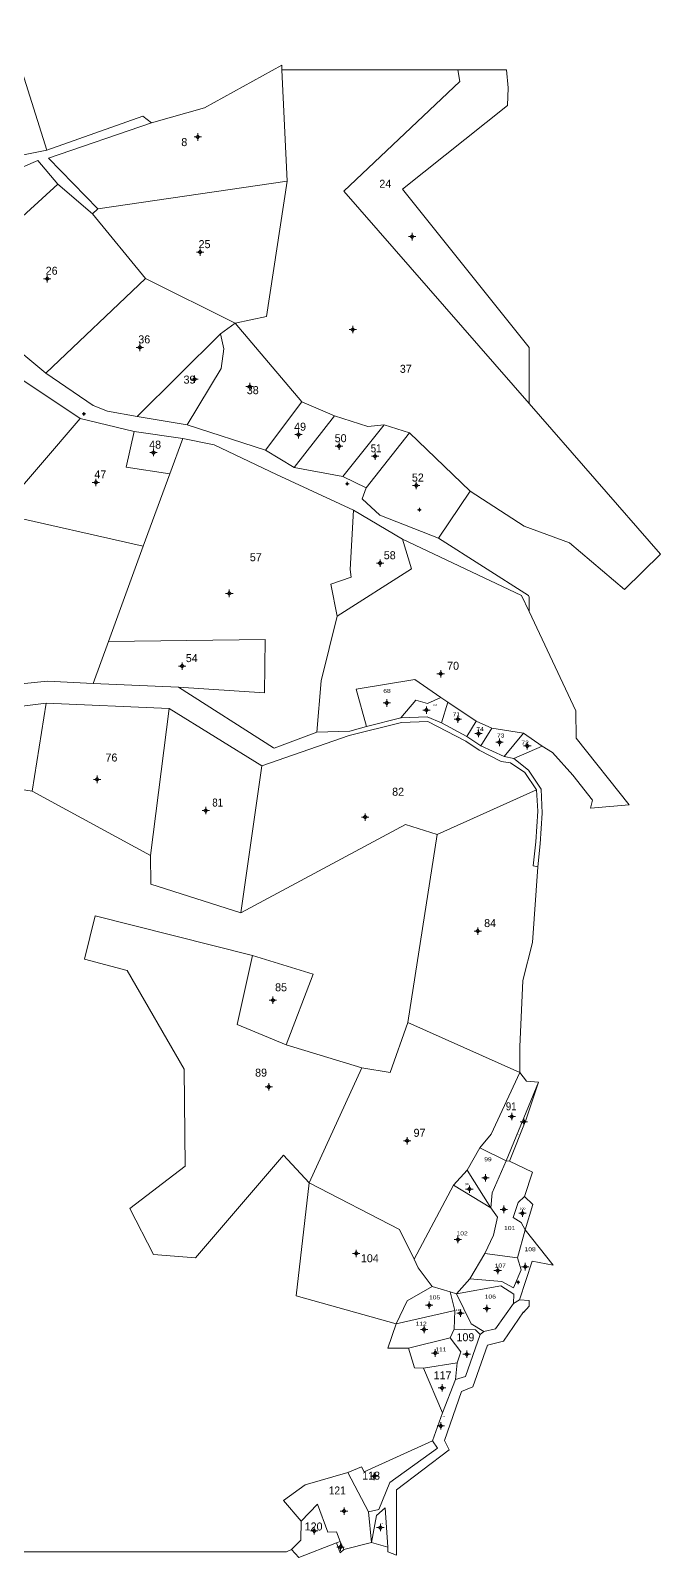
# Model space of a CAD drawing. Header units: metres. Extents: x 365488 to 366044, y 1838976 to 1839518.
# Drawn here: x 365832 to 366044, y 1838998 to 1839513 of the extents above; entities that cross this region are included whole.
import ezdxf

# ---------------------------------------------------------------- set-up
doc = ezdxf.new("R2010")
doc.units = ezdxf.units.M
doc.header["$LTSCALE"] = 1.1
for name, color, linetype, lineweight in [('10', 7, 'Continuous', 13), ('11', 7, 'Continuous', 13), ('16', 7, 'Continuous', 13)]:
    doc.layers.add(name, color=color, linetype=linetype, lineweight=lineweight)
doc.layers.add('15', color=7, linetype='Continuous')

msp = doc.modelspace()

# ---------------------------------------------------------------- hatches: boundary and pattern name
at = {"layer": '11'}
for points in [[(365888.36, 1839477.3, 1), (365888.06, 1839477.3, 1)], [(365960.67, 1839443.68, 1), (365960.37, 1839443.68, 1)], [(365889.16, 1839438.45, 1), (365888.86, 1839438.45, 1)], [(365837.6, 1839429.49, 1), (365837.3, 1839429.49, 1)], [(365940.64, 1839412.33, 1), (365940.34, 1839412.33, 1)], [(365868.83, 1839406.33, 1), (365868.53, 1839406.33, 1)], [(365887.28, 1839395.56, 1), (365886.98, 1839395.56, 1)], [(365905.87, 1839393.09, 1), (365905.57, 1839393.09, 1)], [(365922.35, 1839376.88, 1), (365922.05, 1839376.88, 1)], [(365873.43, 1839370.83, 1), (365873.13, 1839370.83, 1)], [(365936.01, 1839373, 1), (365935.71, 1839373, 1)], [(365948.17, 1839369.59, 1), (365947.87, 1839369.59, 1)], [(365854.01, 1839360.78, 1), (365853.71, 1839360.78, 1)], [(365962.05, 1839359.72, 1), (365961.75, 1839359.72, 1)], [(365949.88, 1839333.52, 1), (365949.58, 1839333.52, 1)], [(365899.01, 1839323.35, 1), (365898.71, 1839323.35, 1)], [(365883.09, 1839298.82, 1), (365882.79, 1839298.82, 1)], [(365970.31, 1839296.22, 1), (365970.01, 1839296.22, 1)], [(365952.1, 1839286.36, 1), (365951.8, 1839286.36, 1)], [(365965.5, 1839283.96, 1), (365965.2, 1839283.96, 1)], [(365976.1, 1839280.88, 1), (365975.8, 1839280.88, 1)], [(365983.06, 1839276.03, 1), (365982.76, 1839276.03, 1)], [(365990.15, 1839273.1, 1), (365989.85, 1839273.1, 1)], [(365999.52, 1839271.89, 1), (365999.22, 1839271.89, 1)], [(365854.39, 1839260.6, 1), (365854.09, 1839260.6, 1)], [(365891.08, 1839250.08, 1), (365890.78, 1839250.08, 1)], [(365944.83, 1839247.86, 1), (365944.53, 1839247.86, 1)], [(365982.8, 1839209.42, 1), (365982.5, 1839209.42, 1)], [(365913.7, 1839186.08, 1), (365913.4, 1839186.08, 1)], [(365912.31, 1839156.88, 1), (365912.01, 1839156.88, 1)], [(365994.3, 1839146.85, 1), (365994, 1839146.85, 1)], [(365998.32, 1839145.12, 1), (365998.02, 1839145.12, 1)], [(365958.99, 1839138.68, 1), (365958.69, 1839138.68, 1)], [(365985.38, 1839126.14, 1), (365985.08, 1839126.14, 1)], [(365979.97, 1839122.37, 1), (365979.67, 1839122.37, 1)], [(365991.62, 1839115.54, 1), (365991.32, 1839115.54, 1)], [(365997.86, 1839114.23, 1), (365997.56, 1839114.23, 1)], [(365976.1, 1839105.34, 1), (365975.8, 1839105.34, 1)], [(365941.81, 1839100.67, 1), (365941.51, 1839100.67, 1)], [(365989.53, 1839094.88, 1), (365989.23, 1839094.88, 1)], [(365998.82, 1839096.2, 1), (365998.52, 1839096.2, 1)], [(365966.46, 1839083.2, 1), (365966.16, 1839083.2, 1)], [(365985.86, 1839082.08, 1), (365985.56, 1839082.08, 1)], [(365976.95, 1839080.5, 1), (365976.65, 1839080.5, 1)], [(365964.71, 1839075.02, 1), (365964.41, 1839075.02, 1)], [(365968.46, 1839067.08, 1), (365968.16, 1839067.08, 1)], [(365979.08, 1839066.67, 1), (365978.78, 1839066.67, 1)], [(365970.75, 1839055.33, 1), (365970.45, 1839055.33, 1)], [(365970.34, 1839042.48, 1), (365970.04, 1839042.48, 1)], [(365947.91, 1839025.49, 1), (365947.61, 1839025.49, 1)], [(365937.7, 1839013.77, 1), (365937.4, 1839013.77, 1)], [(365927.66, 1839007.08, 1), (365927.36, 1839007.08, 1)], [(365949.95, 1839008.2, 1), (365949.65, 1839008.2, 1)], [(365936.5, 1839001.6, 1), (365936.2, 1839001.6, 1)]]:
    msp.add_hatch(color=256, dxfattribs=at).paths.add_polyline_path(points)
at = {"layer": '16'}
for points in [[(365849.91, 1839383.89, 1), (365849.76, 1839383.89, 1)], [(365938.72, 1839360.32, 1), (365938.57, 1839360.32, 1)], [(365963.03, 1839351.53, 1), (365962.88, 1839351.53, 1)], [(365996.35, 1839090.95, 1), (365996.2, 1839090.95, 1)]]:
    msp.add_hatch(color=256, dxfattribs=at).paths.add_polyline_path(points)

# ---------------------------------------------------------------- linework, layer by layer
at = {"layer": '10'}
for p, q in [((365841.06, 1839461.39), (365852.68, 1839451.36)), ((365937.51, 1839459.06), (366000, 1839387.36)), ((365854.46, 1839453.01), (365852.68, 1839451.36)), ((365852.68, 1839451.36), (365870.56, 1839429.61)), ((365895.89, 1839410.94), (365900.87, 1839414.54)), ((365900.87, 1839414.54), (365923.37, 1839388)), ((365867.8, 1839383.05), (365895.89, 1839410.94)), ((365848.56, 1839382.35), (365828.51, 1839395.75)), ((365923.37, 1839388), (365934.34, 1839383.24)), ((366000, 1839387.36), (366044.29, 1839336.54)), ((365884.69, 1839380.17), (365867.8, 1839383.05)), ((365883.16, 1839375.57), (365866.77, 1839378)), ((365911.05, 1839371.64), (365884.69, 1839380.17)), ((365937.1, 1839362.75), (365951.12, 1839380.2)), ((365940.7, 1839351.41), (365914.81, 1839363.43)), ((365937.1, 1839362.75), (365945.06, 1839358.98)), ((365997.41, 1839322.66), (365957.28, 1839341.6)), ((365935.26, 1839315.62), (365933.08, 1839326.44)), ((365837.47, 1839293.7), (365816.56, 1839291.65)), ((365972.61, 1839286.67), (365970.17, 1839288.24)), ((365818.28, 1839283.95), (365837.08, 1839286.25)), ((365832.31, 1839256.63), (365837.08, 1839286.25)), ((365878.56, 1839284.55), (365837.08, 1839286.25)), ((365872.28, 1839234.95), (365878.56, 1839284.55)), ((365909.82, 1839265.11), (365878.56, 1839284.55)), ((365982.12, 1839280.2), (365972.61, 1839286.67)), ((365987.43, 1839277.87), (365982.12, 1839280.2)), ((365983.68, 1839271.86), (365987.43, 1839277.87)), ((365998.12, 1839276.18), (365987.43, 1839277.87)), ((365991.55, 1839268.32), (365998.12, 1839276.18)), ((365998.12, 1839276.18), (366004.4, 1839271.75)), ((365983.68, 1839271.86), (365991.55, 1839268.32)), ((365991.55, 1839268.32), (365994.84, 1839267.6)), ((365994.84, 1839267.6), (366004.4, 1839271.75)), ((365902.73, 1839215.62), (365909.82, 1839265.11)), ((365832.31, 1839256.63), (365817.23, 1839258.97)), ((365872.28, 1839234.95), (365832.31, 1839256.63)), ((365968.95, 1839241.97), (366002.5, 1839257.09)), ((365959.12, 1839178.58), (365968.95, 1839241.97)), ((365959.12, 1839178.58), (365996.83, 1839161.75)), ((365943.56, 1839163.3), (365918.07, 1839171.03)), ((365943.56, 1839163.3), (365925.81, 1839124.44)), ((365992.29, 1839131.95), (366003.11, 1839158.4)), ((365992.29, 1839131.95), (365983.41, 1839136.26)), ((365974.43, 1839123.65), (365979.11, 1839128.73)), ((365979.11, 1839128.73), (365987.06, 1839116.01)), ((365993.42, 1839131.85), (365992.29, 1839131.95)), ((365961.24, 1839098.77), (365974.43, 1839123.65)), ((365974.43, 1839123.65), (365987.06, 1839116.01)), ((365996.01, 1839099.14), (365998.63, 1839108.59)), ((365996.01, 1839099.14), (365985, 1839100.69)), ((365973.3, 1839087.7), (365967.31, 1839089.5)), ((365973.3, 1839087.7), (365975.44, 1839087.02)), ((365974.92, 1839081.38), (365973.3, 1839087.7)), ((365955.1, 1839076.91), (365974.92, 1839081.38)), ((365959.27, 1839068.66), (365973.34, 1839072.23)), ((365983.5, 1839073.29), (365984.71, 1839074.38)), ((365964.4, 1839061.94), (365975.73, 1839063.73)), ((365975.73, 1839063.73), (365975.14, 1839058.17)), ((365970.72, 1839046.93), (365967.38, 1839037.5)), ((365945.82, 1839013.48), (365938.88, 1839026.77)), ((365935.06, 1839003.05), (365936.29, 1839003.53)), ((365936.29, 1839003.53), (365937.5, 1839000.77))]:
    msp.add_line(p, q, dxfattribs=at)
for points in [[(365793.95, 1839488.41), (365824.55, 1839513.21), (365837.28, 1839472.88), (365827.73, 1839470.99), (365804.67, 1839459.83)], [(365854.46, 1839453.01), (365837.88, 1839470.19), (365872.59, 1839482.02), (365890.53, 1839487.18), (365916.53, 1839501.58), (365916.61, 1839500)], [(365916.61, 1839500), (365918.41, 1839462.36), (365854.46, 1839453.01)], [(365916.61, 1839500), (365975.96, 1839500), (365992.37, 1839500)], [(365937.51, 1839459.06), (365976.56, 1839496.05), (365975.96, 1839500)], [(366000, 1839387.36), (366000, 1839406.24), (365957.32, 1839459.74), (365992.69, 1839487.95), (365992.87, 1839493.92), (365992.37, 1839500)], [(365837.28, 1839472.88), (365869.71, 1839484.36), (365872.59, 1839482.02)], [(365841.06, 1839461.39), (365834.25, 1839469.39), (365807.87, 1839458.02), (365814.96, 1839445.43)], [(365870.56, 1839429.61), (365836.93, 1839397.59), (365801.53, 1839427.11), (365818.38, 1839440.81), (365841.06, 1839461.39)], [(365918.41, 1839462.36), (365911.4, 1839416.73), (365900.87, 1839414.54), (365870.56, 1839429.61)], [(365895.89, 1839410.94), (365897, 1839405.84), (365896.06, 1839399.25), (365884.69, 1839380.17)], [(365836.93, 1839397.59), (365852.88, 1839386.76), (365857.78, 1839384.79), (365867.8, 1839383.05)], [(365920.77, 1839365.75), (365911.05, 1839371.64), (365923.37, 1839388)], [(365866.77, 1839378), (365848.56, 1839382.35), (365820.99, 1839350.31)], [(365937.1, 1839362.75), (365920.77, 1839365.75), (365934.34, 1839383.24)], [(365934.34, 1839383.24), (365945.59, 1839379.68), (365951.12, 1839380.2)], [(365883.16, 1839375.57), (365878.76, 1839363.66), (365864.05, 1839365.94), (365866.77, 1839378)], [(365945.06, 1839358.98), (365943.69, 1839355.22), (365949.61, 1839349.71), (365969.4, 1839341.97), (365980.13, 1839357.83), (365959.68, 1839377.46)], [(365951.12, 1839380.2), (365959.68, 1839377.46), (365945.06, 1839358.98)], [(365914.81, 1839363.43), (365893.75, 1839373.43), (365883.16, 1839375.57)], [(365807.43, 1839367.84), (365820.99, 1839350.31), (365869.82, 1839339.22)], [(365852.91, 1839292.98), (365858.06, 1839307.07), (365869.82, 1839339.22), (365878.76, 1839363.66)], [(366044.29, 1839336.54), (366032.13, 1839324.66), (366013.58, 1839340.44), (365998.34, 1839346.05), (365980.13, 1839357.83)], [(365933.08, 1839326.44), (365939.96, 1839328.85), (365939.62, 1839331.41), (365940.7, 1839351.41)], [(365940.7, 1839351.41), (365957.28, 1839341.6), (365960.3, 1839331.65), (365935.26, 1839315.62)], [(365969.4, 1839341.97), (365999.75, 1839322.63), (366000, 1839322.11), (366000, 1839317.17)], [(365997.41, 1839322.66), (366000, 1839317.17), (366015.78, 1839283.71)], [(365928.34, 1839276.52), (365929.83, 1839293.79), (365935.26, 1839315.62)], [(365881.71, 1839291.65), (365910.69, 1839289.82), (365910.99, 1839307.81), (365858.06, 1839307.07)], [(365837.47, 1839293.7), (365852.91, 1839292.98), (365881.71, 1839291.65)], [(365881.71, 1839291.65), (365913.71, 1839271.26), (365913.93, 1839271.12)], [(365978.96, 1839275.1), (365970.42, 1839279.69), (365972.61, 1839286.67)], [(366004.4, 1839271.75), (366007.91, 1839269.67), (366014.76, 1839262.05), (366021.31, 1839253.55), (366020.64, 1839250.85), (366033.72, 1839252.02), (366015.88, 1839274.49), (366015.78, 1839283.71)], [(365909.82, 1839265.11), (365939.31, 1839275.45), (365956.91, 1839279.76), (365965.87, 1839280.1), (365978.59, 1839273.47), (365983.13, 1839270.48), (365990.61, 1839266.66), (365993.75, 1839266.12), (365998.51, 1839262.96), (366002.5, 1839257.09)], [(365945.1, 1839278.48), (365939.53, 1839276.89), (365928.34, 1839276.52), (365913.93, 1839271.12)], [(365970.42, 1839279.69), (365965.65, 1839281.64), (365956.75, 1839281.36)], [(365983.68, 1839271.86), (365978.96, 1839275.1), (365982.12, 1839280.2)], [(365994.84, 1839267.6), (365999.83, 1839263.66), (366004.02, 1839257.34), (366004.36, 1839249.18), (366003.67, 1839238.86), (366002.97, 1839231.14)], [(366002.5, 1839257.09), (366002.94, 1839249.9), (366002.28, 1839239.47), (366001.39, 1839231.39), (366002.97, 1839231.14)], [(365968.95, 1839241.97), (365958.28, 1839245.34), (365902.73, 1839215.62)], [(365902.73, 1839215.62), (365872.42, 1839225.19), (365872.28, 1839234.95)], [(366002.97, 1839231.14), (366001.11, 1839205.55), (365997.85, 1839192.76), (365996.87, 1839170.36), (365996.83, 1839161.75)], [(365906.73, 1839201.13), (365853.59, 1839214.54), (365849.97, 1839199.98), (365864.45, 1839196.08), (365883.61, 1839162.81), (365884, 1839130.06), (365865.27, 1839115.82), (365873.29, 1839100.3), (365887.46, 1839099.23), (365917.14, 1839133.79), (365925.81, 1839124.44)], [(365906.73, 1839201.13), (365901.49, 1839177.93), (365918.07, 1839171.03)], [(365906.73, 1839201.13), (365927.12, 1839194.9), (365918.07, 1839171.03)], [(365959.12, 1839178.58), (365953.14, 1839161.68), (365943.56, 1839163.3)], [(365996.83, 1839161.75), (365987.18, 1839140.93), (365983.41, 1839136.26), (365979.11, 1839128.73)], [(365996.83, 1839161.75), (365999.14, 1839158.79), (366003.11, 1839158.4)], [(366003.11, 1839158.4), (365998.85, 1839145.59), (365993.42, 1839131.85)], [(365987.06, 1839116.01), (365987.53, 1839121.11), (365992.29, 1839131.95)], [(365993.42, 1839131.85), (366001.12, 1839128.13), (365998.4, 1839119.87), (366001.2, 1839117.19), (365998.63, 1839108.59)], [(365925.81, 1839124.44), (365921.36, 1839086.4), (365955.1, 1839076.91)], [(365925.81, 1839124.44), (365956.28, 1839108.69), (365961.24, 1839098.77)], [(365998.4, 1839119.87), (365996.32, 1839117.85), (365994.63, 1839112.79), (365997.29, 1839111.12), (365998.63, 1839108.59)], [(365987.06, 1839116.01), (365989.3, 1839112.86), (365987.92, 1839106.89), (365985, 1839100.69)], [(365994.73, 1839083.81), (365996.79, 1839084.97), (366001, 1839098.02), (366008.13, 1839096.76), (365998.63, 1839108.59)], [(365961.24, 1839098.77), (365962.53, 1839095.83), (365967.31, 1839089.5), (365958.89, 1839084.71), (365955.1, 1839076.91)], [(365985, 1839100.69), (365980.02, 1839092.15), (365975.44, 1839087.02)], [(365980.02, 1839092.15), (365990.78, 1839091.26), (365994.76, 1839089.08), (365997.25, 1839095.14), (365996.01, 1839099.14)], [(365975.44, 1839087.02), (365990.39, 1839089.78), (365994.84, 1839086.89), (365994.73, 1839083.81)], [(365975.44, 1839087.02), (365980.47, 1839076.97), (365984.71, 1839074.38)], [(365984.71, 1839074.38), (365988.65, 1839075.19), (365994.73, 1839083.81)], [(365996.79, 1839084.97), (366000, 1839084.81), (366000, 1839082.85)], [(365974.92, 1839081.38), (365974.74, 1839075.17), (365973.34, 1839072.23)], [(365955.1, 1839076.91), (365952.3, 1839068.67), (365959.27, 1839068.66)], [(365973.34, 1839072.23), (365976.98, 1839067.46), (365975.73, 1839063.73)], [(365974.74, 1839075.17), (365981.86, 1839074.86), (365983.5, 1839073.29)], [(365983.5, 1839073.29), (365978.49, 1839059.19), (365975.14, 1839058.17)], [(365959.27, 1839068.66), (365961.36, 1839062.08), (365964.4, 1839061.94)], [(365975.14, 1839058.17), (365970.72, 1839046.93), (365964.4, 1839061.94)], [(365677.23, 1839043.86), (365710.02, 1839000), (365918.2, 1839000), (365919.79, 1839000.77)], [(365938.88, 1839026.77), (365943.39, 1839028.73), (365944.38, 1839026.96), (365967.38, 1839037.5), (365969.04, 1839035), (365953.05, 1839023.36), (365949.34, 1839014.24), (365945.82, 1839013.48)], [(365936.29, 1839003.53), (365934.98, 1839006.77), (365932.12, 1839006.67), (365928.57, 1839016.05), (365923.13, 1839010.3), (365917.17, 1839017.29), (365924.45, 1839022.59), (365938.88, 1839026.77)], [(365923.13, 1839010.3), (365923, 1839003.96), (365919.79, 1839000.77), (365922.34, 1838998.11), (365935.06, 1839003.05)], [(365945.82, 1839013.48), (365946.78, 1839003.18), (365937.5, 1839000.77)], [(365937.5, 1839000.77), (365936.22, 1838999.68), (365935.06, 1839003.05)], [(365952.31, 1839001.55), (365952.28, 1839000), (365955.24, 1838998.84)]]:
    msp.add_lwpolyline(points, dxfattribs=at)
for points in [[(365970.17, 1839288.24), (365965.67, 1839286.24), (365961.78, 1839287.33), (365956.75, 1839281.36), (365945.1, 1839278.48), (365941.67, 1839291.02), (365961.43, 1839294.24)], [(365946.78, 1839003.18), (365952.31, 1839001.55), (365951.47, 1839014.84), (365948.47, 1839012.26)]]:
    msp.add_lwpolyline(points, close=True, dxfattribs=at)
at = {"layer": '11'}
for p, q in [((365887.59, 1839477.3), (365886.96, 1839477.3)), ((365888.21, 1839478.55), (365888.21, 1839477.93)), ((365888.21, 1839476.67), (365888.21, 1839476.05)), ((365889.46, 1839477.3), (365888.83, 1839477.3)), ((365959.89, 1839443.68), (365959.27, 1839443.68)), ((365960.52, 1839444.93), (365960.52, 1839444.31)), ((365960.52, 1839443.05), (365960.52, 1839442.43)), ((365961.77, 1839443.68), (365961.15, 1839443.68)), ((365888.39, 1839438.45), (365887.76, 1839438.45)), ((365889.01, 1839439.7), (365889.01, 1839439.07)), ((365889.01, 1839437.83), (365889.01, 1839437.2)), ((365890.26, 1839438.45), (365889.63, 1839438.45)), ((365836.83, 1839429.49), (365836.2, 1839429.49)), ((365837.45, 1839430.74), (365837.45, 1839430.11)), ((365837.45, 1839428.87), (365837.45, 1839428.24)), ((365838.7, 1839429.49), (365838.07, 1839429.49)), ((365939.87, 1839412.33), (365939.24, 1839412.33)), ((365940.49, 1839413.58), (365940.49, 1839412.95)), ((365941.74, 1839412.33), (365941.11, 1839412.33)), ((365868.68, 1839407.58), (365868.68, 1839406.95)), ((365940.49, 1839411.71), (365940.49, 1839411.08)), ((365868.05, 1839406.33), (365867.43, 1839406.33)), ((365868.68, 1839405.71), (365868.68, 1839405.08)), ((365869.93, 1839406.33), (365869.31, 1839406.33)), ((365887.13, 1839396.81), (365887.13, 1839396.19)), ((365886.51, 1839395.56), (365885.88, 1839395.56)), ((365887.13, 1839394.93), (365887.13, 1839394.31)), ((365888.38, 1839395.56), (365887.75, 1839395.56)), ((365905.09, 1839393.09), (365904.47, 1839393.09)), ((365905.72, 1839394.34), (365905.72, 1839393.71)), ((365905.72, 1839392.47), (365905.72, 1839391.84)), ((365906.97, 1839393.09), (365906.35, 1839393.09)), ((365921.57, 1839376.88), (365920.95, 1839376.88)), ((365922.2, 1839378.13), (365922.2, 1839377.51)), ((365922.2, 1839376.25), (365922.2, 1839375.63)), ((365923.45, 1839376.88), (365922.83, 1839376.88)), ((365872.65, 1839370.83), (365872.03, 1839370.83)), ((365873.28, 1839372.08), (365873.28, 1839371.45)), ((365874.53, 1839370.83), (365873.91, 1839370.83)), ((365935.23, 1839373), (365934.61, 1839373)), ((365935.86, 1839374.25), (365935.86, 1839373.63)), ((365935.86, 1839372.37), (365935.86, 1839371.75)), ((365937.11, 1839373), (365936.49, 1839373)), ((365948.02, 1839370.84), (365948.02, 1839370.21)), ((365873.28, 1839370.21), (365873.28, 1839369.58)), ((365947.39, 1839369.59), (365946.77, 1839369.59)), ((365948.02, 1839368.97), (365948.02, 1839368.34)), ((365949.27, 1839369.59), (365948.65, 1839369.59)), ((365853.23, 1839360.78), (365852.61, 1839360.78)), ((365853.86, 1839362.03), (365853.86, 1839361.41)), ((365855.11, 1839360.78), (365854.49, 1839360.78)), ((365961.9, 1839360.97), (365961.9, 1839360.35)), ((365853.86, 1839360.15), (365853.86, 1839359.53)), ((365961.27, 1839359.72), (365960.65, 1839359.72)), ((365961.9, 1839359.09), (365961.9, 1839358.47)), ((365963.15, 1839359.72), (365962.53, 1839359.72)), ((365949.73, 1839334.77), (365949.73, 1839334.15)), ((365949.11, 1839333.52), (365948.48, 1839333.52)), ((365949.73, 1839332.89), (365949.73, 1839332.27)), ((365950.98, 1839333.52), (365950.35, 1839333.52)), ((365898.86, 1839324.6), (365898.86, 1839323.97)), ((365898.23, 1839323.35), (365897.61, 1839323.35)), ((365898.86, 1839322.73), (365898.86, 1839322.1)), ((365900.11, 1839323.35), (365899.49, 1839323.35)), ((365882.31, 1839298.82), (365881.69, 1839298.82)), ((365882.94, 1839300.07), (365882.94, 1839299.45)), ((365884.19, 1839298.82), (365883.57, 1839298.82)), ((365882.94, 1839298.19), (365882.94, 1839297.57)), ((365969.53, 1839296.22), (365968.91, 1839296.22)), ((365970.16, 1839297.47), (365970.16, 1839296.85)), ((365970.16, 1839295.59), (365970.16, 1839294.97)), ((365971.41, 1839296.22), (365970.79, 1839296.22)), ((365951.33, 1839286.36), (365950.7, 1839286.36)), ((365951.95, 1839287.61), (365951.95, 1839286.99)), ((365951.95, 1839285.73), (365951.95, 1839285.11)), ((365953.2, 1839286.36), (365952.57, 1839286.36)), ((365964.73, 1839283.96), (365964.1, 1839283.96)), ((365965.35, 1839285.21), (365965.35, 1839284.59)), ((365965.35, 1839283.33), (365965.35, 1839282.71)), ((365966.6, 1839283.96), (365965.97, 1839283.96)), ((365975.33, 1839280.88), (365974.7, 1839280.88)), ((365975.95, 1839282.13), (365975.95, 1839281.51)), ((365975.95, 1839280.25), (365975.95, 1839279.63)), ((365977.2, 1839280.88), (365976.57, 1839280.88)), ((365982.29, 1839276.03), (365981.66, 1839276.03)), ((365982.91, 1839277.28), (365982.91, 1839276.65)), ((365982.91, 1839275.41), (365982.91, 1839274.78)), ((365984.16, 1839276.03), (365983.53, 1839276.03)), ((365989.37, 1839273.1), (365988.75, 1839273.1)), ((365990, 1839274.35), (365990, 1839273.73)), ((365991.25, 1839273.1), (365990.63, 1839273.1)), ((365999.37, 1839273.14), (365999.37, 1839272.51)), ((365990, 1839272.47), (365990, 1839271.85)), ((365998.75, 1839271.89), (365998.12, 1839271.89)), ((365999.37, 1839271.27), (365999.37, 1839270.64)), ((366000.62, 1839271.89), (365999.99, 1839271.89)), ((365853.61, 1839260.6), (365852.99, 1839260.6)), ((365854.24, 1839261.85), (365854.24, 1839261.23)), ((365854.24, 1839259.97), (365854.24, 1839259.35)), ((365855.49, 1839260.6), (365854.87, 1839260.6)), ((365890.31, 1839250.08), (365889.68, 1839250.08)), ((365890.93, 1839251.33), (365890.93, 1839250.71)), ((365890.93, 1839249.45), (365890.93, 1839248.83)), ((365892.18, 1839250.08), (365891.55, 1839250.08)), ((365944.05, 1839247.86), (365943.43, 1839247.86)), ((365944.68, 1839249.11), (365944.68, 1839248.49)), ((365944.68, 1839247.23), (365944.68, 1839246.61)), ((365945.93, 1839247.86), (365945.31, 1839247.86)), ((365982.03, 1839209.42), (365981.4, 1839209.42)), ((365982.65, 1839210.67), (365982.65, 1839210.05)), ((365982.65, 1839208.79), (365982.65, 1839208.17)), ((365983.9, 1839209.42), (365983.27, 1839209.42)), ((365912.93, 1839186.08), (365912.3, 1839186.08)), ((365913.55, 1839187.33), (365913.55, 1839186.71)), ((365913.55, 1839185.45), (365913.55, 1839184.83)), ((365914.8, 1839186.08), (365914.17, 1839186.08)), ((365911.53, 1839156.88), (365910.91, 1839156.88)), ((365912.16, 1839158.13), (365912.16, 1839157.51)), ((365912.16, 1839156.25), (365912.16, 1839155.63)), ((365913.41, 1839156.88), (365912.79, 1839156.88)), ((365993.53, 1839146.85), (365992.9, 1839146.85)), ((365994.15, 1839148.1), (365994.15, 1839147.47)), ((365994.15, 1839146.23), (365994.15, 1839145.6)), ((365995.4, 1839146.85), (365994.77, 1839146.85)), ((365997.55, 1839145.12), (365996.92, 1839145.12)), ((365998.17, 1839146.37), (365998.17, 1839145.75)), ((365998.17, 1839144.49), (365998.17, 1839143.87)), ((365999.42, 1839145.12), (365998.79, 1839145.12)), ((365958.84, 1839139.93), (365958.84, 1839139.31)), ((365958.21, 1839138.68), (365957.59, 1839138.68)), ((365958.84, 1839138.05), (365958.84, 1839137.43)), ((365960.09, 1839138.68), (365959.47, 1839138.68)), ((365979.82, 1839123.62), (365979.82, 1839122.99)), ((365984.61, 1839126.14), (365983.98, 1839126.14)), ((365985.23, 1839127.39), (365985.23, 1839126.77)), ((365985.23, 1839125.51), (365985.23, 1839124.89)), ((365986.48, 1839126.14), (365985.85, 1839126.14)), ((365979.19, 1839122.37), (365978.57, 1839122.37)), ((365979.82, 1839121.75), (365979.82, 1839121.12)), ((365981.07, 1839122.37), (365980.45, 1839122.37)), ((365990.85, 1839115.54), (365990.22, 1839115.54)), ((365991.47, 1839116.79), (365991.47, 1839116.17)), ((365991.47, 1839114.91), (365991.47, 1839114.29)), ((365992.72, 1839115.54), (365992.09, 1839115.54)), ((365997.09, 1839114.23), (365996.46, 1839114.23)), ((365997.71, 1839115.48), (365997.71, 1839114.85)), ((365997.71, 1839113.61), (365997.71, 1839112.98)), ((365998.96, 1839114.23), (365998.33, 1839114.23)), ((365975.33, 1839105.34), (365974.7, 1839105.34)), ((365975.95, 1839106.59), (365975.95, 1839105.97)), ((365975.95, 1839104.71), (365975.95, 1839104.09)), ((365977.2, 1839105.34), (365976.57, 1839105.34)), ((365941.03, 1839100.67), (365940.41, 1839100.67)), ((365941.66, 1839101.92), (365941.66, 1839101.29)), ((365941.66, 1839100.05), (365941.66, 1839099.42)), ((365942.91, 1839100.67), (365942.29, 1839100.67)), ((365988.75, 1839094.88), (365988.13, 1839094.88)), ((365989.38, 1839096.13), (365989.38, 1839095.51)), ((365989.38, 1839094.25), (365989.38, 1839093.63)), ((365990.63, 1839094.88), (365990.01, 1839094.88)), ((365998.05, 1839096.2), (365997.42, 1839096.2)), ((365998.67, 1839097.45), (365998.67, 1839096.83)), ((365998.67, 1839095.57), (365998.67, 1839094.95)), ((365999.92, 1839096.2), (365999.29, 1839096.2)), ((365965.69, 1839083.2), (365965.06, 1839083.2)), ((365966.31, 1839084.45), (365966.31, 1839083.83)), ((365966.31, 1839082.57), (365966.31, 1839081.95)), ((365967.56, 1839083.2), (365966.93, 1839083.2)), ((365985.71, 1839083.33), (365985.71, 1839082.71)), ((365976.17, 1839080.5), (365975.55, 1839080.5)), ((365976.8, 1839081.75), (365976.8, 1839081.13)), ((365976.8, 1839079.87), (365976.8, 1839079.25)), ((365978.05, 1839080.5), (365977.43, 1839080.5)), ((365985.09, 1839082.08), (365984.46, 1839082.08)), ((365985.71, 1839081.45), (365985.71, 1839080.83)), ((365986.96, 1839082.08), (365986.33, 1839082.08)), ((365963.93, 1839075.02), (365963.31, 1839075.02)), ((365964.56, 1839076.27), (365964.56, 1839075.65)), ((365964.56, 1839074.39), (365964.56, 1839073.77)), ((365965.81, 1839075.02), (365965.19, 1839075.02)), ((365967.69, 1839067.08), (365967.06, 1839067.08)), ((365968.31, 1839068.33), (365968.31, 1839067.71)), ((365969.56, 1839067.08), (365968.93, 1839067.08)), ((365978.93, 1839067.92), (365978.93, 1839067.29)), ((365968.31, 1839066.45), (365968.31, 1839065.83)), ((365978.31, 1839066.67), (365977.68, 1839066.67)), ((365978.93, 1839066.05), (365978.93, 1839065.42)), ((365980.18, 1839066.67), (365979.55, 1839066.67)), ((365970.6, 1839056.58), (365970.6, 1839055.95)), ((365969.97, 1839055.33), (365969.35, 1839055.33)), ((365970.6, 1839054.71), (365970.6, 1839054.08)), ((365971.85, 1839055.33), (365971.23, 1839055.33)), ((365969.57, 1839042.48), (365968.94, 1839042.48)), ((365970.19, 1839043.73), (365970.19, 1839043.11)), ((365970.19, 1839041.85), (365970.19, 1839041.23)), ((365971.44, 1839042.48), (365970.81, 1839042.48)), ((365947.13, 1839025.49), (365946.51, 1839025.49)), ((365947.76, 1839026.74), (365947.76, 1839026.11)), ((365949.01, 1839025.49), (365948.39, 1839025.49)), ((365947.76, 1839024.87), (365947.76, 1839024.24)), ((365936.93, 1839013.77), (365936.3, 1839013.77)), ((365937.55, 1839015.02), (365937.55, 1839014.39)), ((365937.55, 1839013.15), (365937.55, 1839012.52)), ((365938.8, 1839013.77), (365938.17, 1839013.77)), ((365926.89, 1839007.08), (365926.26, 1839007.08)), ((365927.51, 1839008.33), (365927.51, 1839007.71)), ((365927.51, 1839006.45), (365927.51, 1839005.83)), ((365928.76, 1839007.08), (365928.13, 1839007.08)), ((365949.17, 1839008.2), (365948.55, 1839008.2)), ((365949.8, 1839009.45), (365949.8, 1839008.83)), ((365949.8, 1839007.57), (365949.8, 1839006.95)), ((365951.05, 1839008.2), (365950.43, 1839008.2)), ((365935.73, 1839001.6), (365935.1, 1839001.6)), ((365936.35, 1839002.85), (365936.35, 1839002.23)), ((365936.35, 1839000.97), (365936.35, 1839000.35)), ((365937.6, 1839001.6), (365936.97, 1839001.6))]:
    msp.add_line(p, q, dxfattribs=at)
for points in [[(365888.21, 1839477.93), (365887.59, 1839477.3), (365888.21, 1839476.67), (365888.83, 1839477.3)], [(365960.52, 1839444.31), (365959.89, 1839443.68), (365960.52, 1839443.05), (365961.15, 1839443.68)], [(365889.01, 1839439.07), (365888.39, 1839438.45), (365889.01, 1839437.83), (365889.63, 1839438.45)], [(365837.45, 1839430.11), (365836.83, 1839429.49), (365837.45, 1839428.87), (365838.07, 1839429.49)], [(365940.49, 1839412.95), (365939.87, 1839412.33), (365940.49, 1839411.71), (365941.11, 1839412.33)], [(365868.68, 1839406.95), (365868.05, 1839406.33), (365868.68, 1839405.71), (365869.31, 1839406.33)], [(365887.13, 1839396.19), (365886.51, 1839395.56), (365887.13, 1839394.93), (365887.75, 1839395.56)], [(365905.72, 1839393.71), (365905.09, 1839393.09), (365905.72, 1839392.47), (365906.35, 1839393.09)], [(365922.2, 1839377.51), (365921.57, 1839376.88), (365922.2, 1839376.25), (365922.83, 1839376.88)], [(365873.28, 1839371.45), (365872.65, 1839370.83), (365873.28, 1839370.21), (365873.91, 1839370.83)], [(365935.86, 1839373.63), (365935.23, 1839373), (365935.86, 1839372.37), (365936.49, 1839373)], [(365948.02, 1839370.21), (365947.39, 1839369.59), (365948.02, 1839368.97), (365948.65, 1839369.59)], [(365853.86, 1839361.41), (365853.23, 1839360.78), (365853.86, 1839360.15), (365854.49, 1839360.78)], [(365961.9, 1839360.35), (365961.27, 1839359.72), (365961.9, 1839359.09), (365962.53, 1839359.72)], [(365949.73, 1839334.15), (365949.11, 1839333.52), (365949.73, 1839332.89), (365950.35, 1839333.52)], [(365898.86, 1839323.97), (365898.23, 1839323.35), (365898.86, 1839322.73), (365899.49, 1839323.35)], [(365882.94, 1839299.45), (365882.31, 1839298.82), (365882.94, 1839298.19), (365883.57, 1839298.82)], [(365970.16, 1839296.85), (365969.53, 1839296.22), (365970.16, 1839295.59), (365970.79, 1839296.22)], [(365951.95, 1839286.99), (365951.33, 1839286.36), (365951.95, 1839285.73), (365952.57, 1839286.36)], [(365965.35, 1839284.59), (365964.73, 1839283.96), (365965.35, 1839283.33), (365965.97, 1839283.96)], [(365975.95, 1839281.51), (365975.33, 1839280.88), (365975.95, 1839280.25), (365976.57, 1839280.88)], [(365982.91, 1839276.65), (365982.29, 1839276.03), (365982.91, 1839275.41), (365983.53, 1839276.03)], [(365990, 1839273.73), (365989.37, 1839273.1), (365990, 1839272.47), (365990.63, 1839273.1)], [(365999.37, 1839272.51), (365998.75, 1839271.89), (365999.37, 1839271.27), (365999.99, 1839271.89)], [(365854.24, 1839261.23), (365853.61, 1839260.6), (365854.24, 1839259.97), (365854.87, 1839260.6)], [(365890.93, 1839250.71), (365890.31, 1839250.08), (365890.93, 1839249.45), (365891.55, 1839250.08)], [(365944.68, 1839248.49), (365944.05, 1839247.86), (365944.68, 1839247.23), (365945.31, 1839247.86)], [(365982.65, 1839210.05), (365982.03, 1839209.42), (365982.65, 1839208.79), (365983.27, 1839209.42)], [(365913.55, 1839186.71), (365912.93, 1839186.08), (365913.55, 1839185.45), (365914.17, 1839186.08)], [(365912.16, 1839157.51), (365911.53, 1839156.88), (365912.16, 1839156.25), (365912.79, 1839156.88)], [(365994.15, 1839147.47), (365993.53, 1839146.85), (365994.15, 1839146.23), (365994.77, 1839146.85)], [(365998.17, 1839145.75), (365997.55, 1839145.12), (365998.17, 1839144.49), (365998.79, 1839145.12)], [(365958.84, 1839139.31), (365958.21, 1839138.68), (365958.84, 1839138.05), (365959.47, 1839138.68)], [(365985.23, 1839126.77), (365984.61, 1839126.14), (365985.23, 1839125.51), (365985.85, 1839126.14)], [(365979.82, 1839122.99), (365979.19, 1839122.37), (365979.82, 1839121.75), (365980.45, 1839122.37)], [(365991.47, 1839116.17), (365990.85, 1839115.54), (365991.47, 1839114.91), (365992.09, 1839115.54)], [(365997.71, 1839114.85), (365997.09, 1839114.23), (365997.71, 1839113.61), (365998.33, 1839114.23)], [(365975.95, 1839105.97), (365975.33, 1839105.34), (365975.95, 1839104.71), (365976.57, 1839105.34)], [(365941.66, 1839101.29), (365941.03, 1839100.67), (365941.66, 1839100.05), (365942.29, 1839100.67)], [(365989.38, 1839095.51), (365988.75, 1839094.88), (365989.38, 1839094.25), (365990.01, 1839094.88)], [(365998.67, 1839096.83), (365998.05, 1839096.2), (365998.67, 1839095.57), (365999.29, 1839096.2)], [(365966.31, 1839083.83), (365965.69, 1839083.2), (365966.31, 1839082.57), (365966.93, 1839083.2)], [(365985.71, 1839082.71), (365985.09, 1839082.08), (365985.71, 1839081.45), (365986.33, 1839082.08)], [(365976.8, 1839081.13), (365976.17, 1839080.5), (365976.8, 1839079.87), (365977.43, 1839080.5)], [(365964.56, 1839075.65), (365963.93, 1839075.02), (365964.56, 1839074.39), (365965.19, 1839075.02)], [(365968.31, 1839067.71), (365967.69, 1839067.08), (365968.31, 1839066.45), (365968.93, 1839067.08)], [(365978.93, 1839067.29), (365978.31, 1839066.67), (365978.93, 1839066.05), (365979.55, 1839066.67)], [(365970.6, 1839055.95), (365969.97, 1839055.33), (365970.6, 1839054.71), (365971.23, 1839055.33)], [(365970.19, 1839043.11), (365969.57, 1839042.48), (365970.19, 1839041.85), (365970.81, 1839042.48)], [(365947.76, 1839026.11), (365947.13, 1839025.49), (365947.76, 1839024.87), (365948.39, 1839025.49)], [(365937.55, 1839014.39), (365936.93, 1839013.77), (365937.55, 1839013.15), (365938.17, 1839013.77)], [(365927.51, 1839007.71), (365926.89, 1839007.08), (365927.51, 1839006.45), (365928.13, 1839007.08)], [(365949.8, 1839008.83), (365949.17, 1839008.2), (365949.8, 1839007.57), (365950.43, 1839008.2)], [(365936.35, 1839002.23), (365935.73, 1839001.6), (365936.35, 1839000.97), (365936.97, 1839001.6)]]:
    msp.add_lwpolyline(points, close=True, dxfattribs=at)
for centre in [(365888.21, 1839477.3), (365960.52, 1839443.68), (365889.01, 1839438.45), (365837.45, 1839429.49), (365940.49, 1839412.33), (365868.68, 1839406.33), (365887.13, 1839395.56), (365905.72, 1839393.09), (365922.2, 1839376.88), (365873.28, 1839370.83), (365935.86, 1839373), (365948.02, 1839369.59), (365853.86, 1839360.78), (365961.9, 1839359.72), (365949.73, 1839333.52), (365898.86, 1839323.35), (365882.94, 1839298.82), (365970.16, 1839296.22), (365951.95, 1839286.36), (365965.35, 1839283.96), (365975.95, 1839280.88), (365982.91, 1839276.03), (365990, 1839273.1), (365999.37, 1839271.89), (365854.24, 1839260.6), (365890.93, 1839250.08), (365944.68, 1839247.86), (365982.65, 1839209.42), (365913.55, 1839186.08), (365912.16, 1839156.88), (365994.15, 1839146.85), (365998.17, 1839145.12), (365958.84, 1839138.68), (365985.23, 1839126.14), (365979.82, 1839122.37), (365991.47, 1839115.54), (365997.71, 1839114.23), (365975.95, 1839105.34), (365941.66, 1839100.67), (365989.38, 1839094.88), (365998.67, 1839096.2), (365966.31, 1839083.2), (365985.71, 1839082.08), (365976.8, 1839080.5), (365964.56, 1839075.02), (365968.31, 1839067.08), (365978.93, 1839066.67), (365970.6, 1839055.33), (365970.19, 1839042.48), (365947.76, 1839025.49), (365937.55, 1839013.77), (365927.51, 1839007.08), (365949.8, 1839008.2), (365936.35, 1839001.6)]:
    msp.add_circle(centre, 0.15, dxfattribs=at)
at = {"layer": '16'}
for p, q in [((365849.52, 1839383.89), (365849.21, 1839383.89)), ((365849.83, 1839384.51), (365849.83, 1839384.2)), ((365849.83, 1839383.58), (365849.83, 1839383.26)), ((365850.46, 1839383.89), (365850.14, 1839383.89)), ((365938.33, 1839360.32), (365938.02, 1839360.32)), ((365938.65, 1839360.95), (365938.65, 1839360.63)), ((365939.27, 1839360.32), (365938.96, 1839360.32)), ((365938.65, 1839360.01), (365938.65, 1839359.7)), ((365962.64, 1839351.53), (365962.33, 1839351.53)), ((365962.96, 1839352.16), (365962.96, 1839351.84)), ((365962.96, 1839351.22), (365962.96, 1839350.91)), ((365963.58, 1839351.53), (365963.27, 1839351.53)), ((365995.96, 1839090.95), (365995.65, 1839090.95)), ((365996.28, 1839091.57), (365996.28, 1839091.26)), ((365996.28, 1839090.64), (365996.28, 1839090.32)), ((365996.9, 1839090.95), (365996.59, 1839090.95))]:
    msp.add_line(p, q, dxfattribs=at)
msp.add_lwpolyline([(365955.24, 1838998.84), (365955.24, 1839020.92), (365973.01, 1839034.46), (365971.45, 1839037.57), (365977.2, 1839054.09), (365981.01, 1839055.66), (365985.94, 1839069.77), (365991.32, 1839071.11), (365998.05, 1839080.97), (365998.05, 1839080.75), (366000, 1839082.85)], dxfattribs=at)
for centre, radius in [((365849.83, 1839383.89), 0.312), ((365849.83, 1839383.89), 0.075), ((365938.65, 1839360.32), 0.312), ((365938.65, 1839360.32), 0.075), ((365962.96, 1839351.53), 0.312), ((365962.96, 1839351.53), 0.075), ((365996.28, 1839090.95), 0.312), ((365996.28, 1839090.95), 0.075)]:
    msp.add_circle(centre, radius, dxfattribs=at)

# ---------------------------------------------------------------- texts
at = {"layer": '15'}
for s, p in [('8', (365882.66, 1839474.22)), ('24', (365949.45, 1839460.15)), ('25', (365888.49, 1839439.8)), ('26', (365836.92, 1839430.83)), ('36', (365868.15, 1839407.68)), ('39', (365883.42, 1839394.1)), ('37', (365956.37, 1839397.74)), ('38', (365904.75, 1839390.54)), ('49', (365920.72, 1839378.22)), ('50', (365934.4, 1839374.34)), ('48', (365871.82, 1839372.17)), ('47', (365853.33, 1839362.13)), ('52', (365960.44, 1839361.06)), ('57', (365905.77, 1839334.19)), ('58', (365950.96, 1839334.86)), ('54', (365884.18, 1839300.16)), ('70', (365972.33, 1839297.57)), ('76', (365857.08, 1839266.61)), ('82', (365953.78, 1839255.07)), ('84', (365984.82, 1839210.77)), ('85', (365914.3, 1839189.11)), ('89', (365907.56, 1839160.32)), ('97', (365961.01, 1839140.02)), ('104', (365943.24, 1839097.7)), ('109', (365975.48, 1839071.05)), ('117', (365967.77, 1839058.2)), ('118', (365943.66, 1839024.36)), ('120', (365924.27, 1839007.21))]:
    msp.add_text(s, height=2.7, dxfattribs=at).set_placement(p)
for s, height, width, p in [('51', 2.7, 0.9, (365946.56, 1839370.93)), ('68', 1.35, 1.25, (365950.79, 1839289.76)), ('69', 0.675, 1.25, (365967.73, 1839285.3)), ('71', 1.35, 1.25, (365974.18, 1839281.87)), ('74', 1.35, 1.25, (365982.16, 1839276.87)), ('73', 1.35, 1.25, (365989.14, 1839274.71)), ('72', 1.35, 1.25, (365997.39, 1839272.31)), ('81', 2.7, 0.9, (365893.11, 1839251.43)), ('91', 2.7, 0.9, (365992.13, 1839148.94)), ('90', 0.169, 1.25, (365996.13, 1839140.64)), ('99', 1.35, 1.25, (365984.84, 1839131.75)), ('98', 0.675, 1.25, (365978.34, 1839123.71)), ('100', 0.675, 1.25, (365996.83, 1839115.46)), ('102', 1.35, 1.25, (365975.5, 1839106.77)), ('101', 1.35, 1.25, (365991.53, 1839108.55)), ('108', 1.35, 1.25, (365998.45, 1839101.42)), ('107', 1.35, 1.25, (365988.39, 1839095.92)), ('105', 1.35, 1.25, (365966.22, 1839085.17)), ('106', 1.35, 1.25, (365985.01, 1839085.43)), ('112', 1.35, 1.25, (365961.69, 1839076.28)), ('110', 0.675, 1.25, (365975.24, 1839081.28)), ('111', 1.35, 1.25, (365968.34, 1839067.61)), ('116', 0.338, 1.25, (365970.74, 1839045.47)), ('121', 2.7, 0.95, (365932.4, 1839019.35)), ('123', 0.338, 1.25, (365949.66, 1839009.41)), ('122', 0.169, 1.3, (365935.96, 1839001.21))]:
    msp.add_text(s, height=height, dxfattribs=dict(at, width=width)).set_placement(p)

doc.saveas('drawing.dxf')
